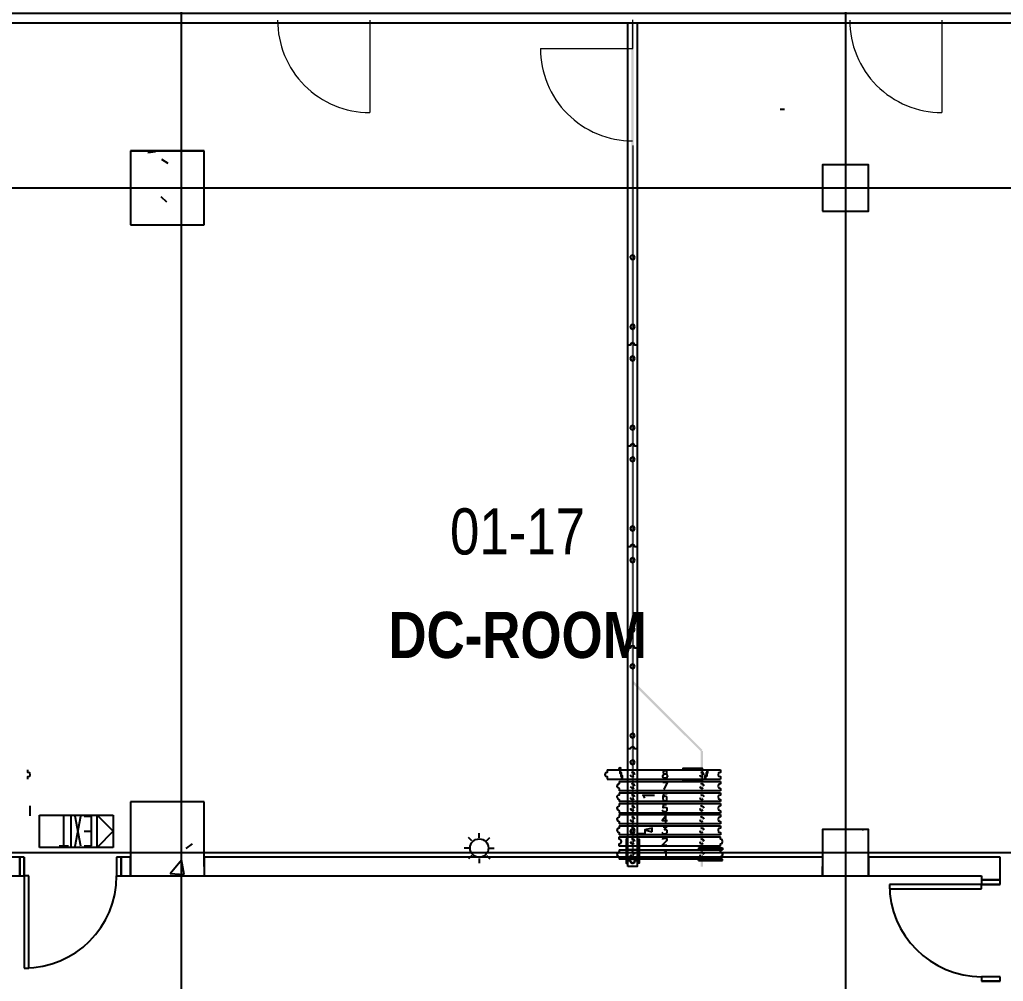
# Model space of a CAD drawing. Header units: millimetres. Extents: x -20146070 to 165023, y -3349561 to 35447.
# Drawn here: x 15936 to 26597, y -47818 to -37402 of the extents above; entities that cross this region are included whole.
import ezdxf

# ---------------------------------------------------------------- set-up
doc = ezdxf.new("R2010")
doc.units = ezdxf.units.MM
doc.header["$LTSCALE"] = 50
doc.layers.get('Defpoints').update_dxf_attribs({"color": 8, "lineweight": 9})
for name, color, linetype in [('BLK_2 - 1ST_2ND_STOREY_PLAN$0$0-1', 8, 'Continuous'), ('BLK_2 - 1ST_2ND_STOREY_PLAN$0$1599_DB_A_BLK2_HQ_R21- LINKVIEW_BLK2_1ST STOREY Toilet JOH$0$S-_COLN----_E', 8, 'Continuous'), ('BLK_2 - 1ST_2ND_STOREY_PLAN$0$A-_DETA----_ED-2', 8, 'Continuous'), ('BLK_2 - 1ST_2ND_STOREY_PLAN$0$A-_DOOR----_E', 8, 'Continuous'), ('BLK_2 - 1ST_2ND_STOREY_PLAN$0$A-_DOOR----_E-1', 8, 'Continuous'), ('BLK_2 - 1ST_2ND_STOREY_PLAN$0$A-_FURT----_E-1', 8, 'Continuous'), ('BLK_2 - 1ST_2ND_STOREY_PLAN$0$A-_WALLPRTN_E', 8, 'Continuous'), ('BLK_2 - 1ST_2ND_STOREY_PLAN$0$E-_FIREALAM_E-1', 8, 'Continuous'), ('BLK_2 - 1ST_2ND_STOREY_PLAN$0$E-_LIGT----_E', 8, 'Continuous'), ('BLK_2 - 1ST_2ND_STOREY_PLAN$0$PDF2_Geometry', 8, 'Continuous'), ('BLK_2 - 1ST_2ND_STOREY_PLAN$0$PDF2_Solid Fills', 8, 'Continuous'), ('BLK_2 - 1ST_2ND_STOREY_PLAN$0$S-_COLN----_E-1', 8, 'Continuous'), ('BLK_2 - 1ST_2ND_STOREY_PLAN$0$S-_COLN----_E-2', 8, 'Continuous'), ('NW_ARCHI RM NAME', 7, 'Continuous'), ('NW_GRID LINE', 8, 'Continuous')]:
    doc.layers.add(name, color=color, linetype=linetype)
doc.styles.add('Arial Narrow_1', font='ARIALN.TTF', dxfattribs={"height": 500})
doc.styles.add('Arial Narrow_B_1', font='ARIALNB.TTF', dxfattribs={"height": 500})
pattern_1 = [(50, (0, 0), (1821.84, -159.39), [190.5, -2095.5]), (355, (0, 0), (-352.428, 1910.567), [152.4, -1676.4]), (100.451, (151.8, -13.3), (1469.426, 1751.166), [161.9, -1780.9]), (46.184, (0, 508), (2710.79, -420.428), [285.75, -3143.25]), (96.636, (226, 473), (2374.026, 2474.276), [242.85, -2671.35]), (351.184, (0, 508), (2374.05, 2474.25), [228.6, -2514.6]), (21, (254, 381), (1516.144, -1022.652), [190.5, -2095.5]), (326, (254, 381), (618.02, 1841.88), [152.4, -1676.4]), (71.451, (380.3, 295.8), (2134.171, 819.212), [161.9, -1780.9]), (37.5, (0, 0), (30.886, 845.5504), [83.82, -1572.26, 83.82, -1617.98, -1682.75]), (37.5, (0, 0), (30.886, 845.5504), [-3357.88, 83.82, -1598.93]), (7.5, (0, 0), (668.1966, 1001.806), [83.82, -886.46, 83.82, -1534.16, -641.35]), (7.5, (0, 0), (668.1966, 1001.806), [-2588.26, 83.82, -557.53]), (327.5, (-566.4, 0), (1355.9093, -57.2896), [83.82, -551.18, 83.82, -1897.38, -2628.9]), (327.5, (-566.4, 0), (1355.9093, -57.2896), [-2616.2, 83.82, -2545.08]), (317.5, (-820.4, 0), (1481.293, 254.266), [83.82, -741.68, 83.82, -1231.9, -1866.9]), (317.5, (-820.4, 0), (1481.293, 254.266), [-2141.22, 83.82, -1783.08])]
pattern_2 = [(50, (0, 0), (1821.84, -159.39), [190.5, -2095.5]), (355, (0, 0), (-352.43, 1910.57), [152.4, -1676.4]), (100.451, (151.8, -13.3), (1469.426, 1751.166), [161.9, -1780.9]), (46.184, (0, 508), (2710.79, -420.43), [285.75, -3143.25]), (96.636, (226, 473), (2374.03, 2474.28), [242.85, -2671.35]), (351.184, (0, 508), (2374.05, 2474.25), [228.6, -2514.6]), (21, (254, 381), (1516.143, -1022.65), [190.5, -2095.5]), (326, (254, 381), (618.02, 1841.88), [152.4, -1676.4]), (71.451, (380.3, 295.8), (2134.17, 819.21), [161.9, -1780.9]), (37.5, (0, 0), (30.886, 845.55), [83.82, -1572.26, 83.82, -1617.98, -1682.75]), (37.5, (0, 0), (30.886, 845.55), [-3357.88, 83.82, -1598.93]), (7.5, (0, 0), (668.197, 1001.806), [83.82, -886.46, 83.82, -1534.16, -641.35]), (7.5, (0, 0), (668.197, 1001.806), [-2588.26, 83.82, -557.53]), (327.5, (-566.4, 0), (1355.909, -57.29), [83.82, -551.18, 83.82, -1897.38, -2628.9]), (327.5, (-566.4, 0), (1355.909, -57.29), [-2616.2, 83.82, -2545.08]), (317.5, (-820.4, 0), (1481.293, 254.266), [83.82, -741.68, 83.82, -1231.9, -1866.9]), (317.5, (-820.4, 0), (1481.293, 254.266), [-2141.22, 83.82, -1783.08])]

# ---------------------------------------------------------------- blocks, each defined once
blk = doc.blocks.new('BLK_2 - 1ST_2ND_STOREY_PLAN$0$1599_DB_A_BLK2_HQ_R21_rvt-1-BLK 2 1ST STOREY PLAN')
at = {"layer": 'BLK_2 - 1ST_2ND_STOREY_PLAN$0$S-_COLN----_E-2'}
h = blk.add_hatch(dxfattribs=at)
h.set_pattern_fill('FP_2', color=256, style=0, pattern_type=2)
h.set_pattern_definition(pattern_1)
h.paths.add_polyline_path([(-124236, -82352), (-124236, -81552), (-125036, -81552), (-125036, -82352)])
h = blk.add_hatch(dxfattribs=at)
h.set_pattern_fill('FP_2', color=256, style=0, pattern_type=2)
h.set_pattern_definition(pattern_1)
h.paths.add_polyline_path([(-125036, -89402), (-124236, -89402), (-124236, -88602), (-125036, -88602), (-125036, -89302)])
h = blk.add_hatch(dxfattribs=at)
h.set_pattern_fill('FP_2', color=256, style=0, pattern_type=2)
h.set_pattern_definition(pattern_1)
h.paths.add_polyline_path([(-117036, -89402), (-117036, -88902), (-117536, -88902), (-117536, -89402), (-117136, -89402)])
at = {"layer": 'BLK_2 - 1ST_2ND_STOREY_PLAN$0$S-_COLN----_E-1'}
for p, q in [((-124236, -81552), (-125036, -81552)), ((-125036, -81552), (-125036, -82352)), ((-124236, -82352), (-124236, -81552)), ((-125036, -82352), (-124236, -82352)), ((-124236, -88602), (-125036, -88602)), ((-125036, -88602), (-125036, -89402)), ((-124236, -89302), (-124236, -88602)), ((-117036, -88902), (-117536, -88902)), ((-117536, -88902), (-117536, -89302)), ((-117036, -89402), (-117036, -88902)), ((-125036, -89402), (-124236, -89402)), ((-117536, -89402), (-117136, -89402))]:
    blk.add_line(p, q, dxfattribs=at)
blk = doc.blocks.new('BLK_2 - 1ST_2ND_STOREY_PLAN$0$IDA - Strobe Light - IDA - Strobe Light-3509615-BLK 2 1ST STOREY PLAN')
at = {"layer": 'BLK_2 - 1ST_2ND_STOREY_PLAN$0$A-_DETA----_ED-2'}
for p, q in [((0, 312), (0, 362)), ((-80, 280), (-115, 315)), ((80, 280), (115, 315)), ((-113, 200), (-163, 200)), ((-80, 120), (-115, 85)), ((80, 120), (115, 85)), ((112, 200), (162, 200)), ((0, 87), (0, 37))]:
    blk.add_line(p, q, dxfattribs=at)
blk.add_circle((0, 200), 100, dxfattribs=at)
blk = doc.blocks.new('BLK_2 - 1ST_2ND_STOREY_PLAN$0$IDA - Exit Sign - IDA - Exit Sign - Left Side-3511324-BLK 2 1ST STOREY PLAN')
at = {"layer": 'BLK_2 - 1ST_2ND_STOREY_PLAN$0$A-_DETA----_ED-2'}
for p, q in [((-164, -115), (-164, -433)), ((-84, -115), (-164, -115)), ((-49, -113), (14, -438)), ((14, -113), (-49, -438)), ((55, -113), (55, -438)), ((185, -115), (85, -115)), ((135, -115), (135, -438)), ((-84, -275), (-164, -275)), ((-164, -433), (-84, -433))]:
    blk.add_line(p, q, dxfattribs=at)
at = {"layer": 'BLK_2 - 1ST_2ND_STOREY_PLAN$0$E-_LIGT----_E'}
for p, q in [((-400, -275), (-225, -100)), ((-400, -450), (-400, -100)), ((-400, -100), (400, -100)), ((-225, -100), (-225, -450)), ((400, -100), (400, -450)), ((-225, -450), (-400, -275)), ((400, -450), (-400, -450))]:
    blk.add_line(p, q, dxfattribs=at)
blk = doc.blocks.new('BLK_2 - 1ST_2ND_STOREY_PLAN$0$IDA - F - Single - Swing - 1100L X 2200H - B2-TD01-4055580-BLK 2 -1ST STOREY WALL SETTING OUT')
at = {"layer": 'BLK_2 - 1ST_2ND_STOREY_PLAN$0$A-_DOOR----_E'}
for p, q in [((500, 1100), (450, 1100)), ((450, 1100), (450, 100)), ((500, 100), (500, 1100)), ((-500, 100), (-550, 100)), ((-550, 100), (-550, 100)), ((-550, -100), (-550, 100)), ((-500, 100), (-500, 100)), ((-500, -100), (-500, 100)), ((450, 100), (500, 100)), ((550, 100), (500, 100)), ((500, 100), (500, 100)), ((500, -100), (500, 100)), ((550, 100), (550, 100)), ((550, -100), (550, 100)), ((-550, -100), (-550, -100)), ((-550, -100), (-500, -100)), ((-500, -100), (-500, -100)), ((500, -100), (500, -100)), ((500, -100), (550, -100)), ((550, -100), (550, -100))]:
    blk.add_line(p, q, dxfattribs=at)
blk.add_arc((500, 100), 1000, 90, 180, dxfattribs=at)
at = {"layer": 'BLK_2 - 1ST_2ND_STOREY_PLAN$0$A-_DOOR----_E-1'}
for p, q in [((-500, 100), (-550, 100)), ((-550, 100), (-550, -100)), ((-500, -100), (-500, 100)), ((550, 100), (500, 100)), ((500, 100), (500, -100)), ((550, -100), (550, 100)), ((-550, -100), (-500, -100)), ((500, -100), (550, -100))]:
    blk.add_line(p, q, dxfattribs=at)
blk = doc.blocks.new('BLK_2 - 1ST_2ND_STOREY_PLAN$0$1599_DB_A_BLK2_HQ_R21- LINKVIEW_BLK2_1ST STOREY Toilet JOH')
at = {"layer": 'BLK_2 - 1ST_2ND_STOREY_PLAN$0$1599_DB_A_BLK2_HQ_R21- LINKVIEW_BLK2_1ST STOREY Toilet JOH$0$S-_COLN----_E'}
h = blk.add_hatch(dxfattribs=at)
h.set_pattern_fill('FP_1', color=256, style=0, pattern_type=2)
h.set_pattern_definition(pattern_2)
h.paths.add_polyline_path([(7071, -39625), (7071, -38825), (6271, -38825), (6271, -39625)], flags=0)
h = blk.add_hatch(dxfattribs=at)
h.set_pattern_fill('FP_1', color=256, style=0, pattern_type=2)
h.set_pattern_definition(pattern_2)
h.paths.add_polyline_path([(14271, -46675), (14271, -46175), (13771, -46175), (13771, -46675), (14171, -46675)], flags=0)
for p, q in [((6271, -38825), (6271, -39625)), ((7071, -38825), (6271, -38825)), ((7071, -39625), (7071, -38825)), ((6271, -39625), (7071, -39625)), ((6271, -45875), (6271, -46675)), ((7071, -45875), (6271, -45875)), ((7071, -46575), (7071, -45875)), ((13771, -46175), (13771, -46575)), ((14271, -46175), (13771, -46175)), ((14271, -46675), (14271, -46175)), ((13771, -46675), (13771, -46575)), ((13771, -46575), (13771, -46675)), ((6271, -46675), (7071, -46675))]:
    blk.add_line(p, q, dxfattribs=at)
for points in [[(13771, -39475), (14271, -39475), (14271, -38975), (13771, -38975)], [(13771, -46675), (14271, -46675), (14271, -46175), (13771, -46175)]]:
    blk.add_lwpolyline(points, close=True, dxfattribs=at)
at = {"layer": 'BLK_2 - 1ST_2ND_STOREY_PLAN$0$A-_DOOR----_E'}
blk.add_line((13361, -38375), (13311, -38375), dxfattribs=at)
at = {"layer": 'BLK_2 - 1ST_2ND_STOREY_PLAN$0$A-_WALLPRTN_E'}
for p, q in [((5071, -46475), (-1204, -46475)), ((5071, -46675), (5071, -46475)), ((6271, -46475), (6171, -46475)), ((6171, -46475), (6171, -46675)), ((6271, -46675), (6271, -46475)), ((13771, -46475), (7071, -46475)), ((7071, -46475), (7071, -46675)), ((15696, -46475), (14271, -46475)), ((14271, -46475), (14271, -46675)), ((15696, -46718), (15696, -46475)), ((-1204, -46675), (5071, -46675)), ((6171, -46675), (6271, -46675)), ((7071, -46675), (13771, -46675)), ((14271, -46675), (15496, -46675)), ((15496, -46675), (15496, -46718)), ((15496, -46718), (15696, -46718))]:
    blk.add_line(p, q, dxfattribs=at)
at = {"layer": 'Defpoints'}
for p, q in [((8866, -37408), (8864, -38408)), ((11715, -37715), (11716, -37405)), ((15066, -37408), (15064, -38408)), ((10715, -37714), (11715, -37715)), ((11714, -38765), (11714, -46475))]:
    blk.add_line(p, q, dxfattribs=at)
for centre in [(8866, -37408), (15066, -37408), (11715, -37715)]:
    blk.add_arc(centre, 1000, 179.9198, 269.9198, dxfattribs=at)
at = {"layer": 'BLK_2 - 1ST_2ND_STOREY_PLAN$0$A-_DOOR----_E'}
for p, rotation in [((5621, -46575), 180), ((15596, -47268), 90)]:
    blk.add_blockref('BLK_2 - 1ST_2ND_STOREY_PLAN$0$IDA - F - Single - Swing - 1100L X 2200H - B2-TD01-4055580-BLK 2 -1ST STOREY WALL SETTING OUT', p, dxfattribs=dict(at, rotation=rotation))
at = {"layer": 'BLK_2 - 1ST_2ND_STOREY_PLAN$0$A-_FURT----_E-1', "rotation": 180}
blk.add_blockref('BLK_2 - 1ST_2ND_STOREY_PLAN$0$IDA - Exit Sign - IDA - Exit Sign - Left Side-3511324-BLK 2 1ST STOREY PLAN', (5685, -46467), dxfattribs=at)
at = {"layer": 'BLK_2 - 1ST_2ND_STOREY_PLAN$0$E-_FIREALAM_E-1'}
blk.add_blockref('BLK_2 - 1ST_2ND_STOREY_PLAN$0$IDA - Strobe Light - IDA - Strobe Light-3509615-BLK 2 1ST STOREY PLAN', (10051, -46575), dxfattribs=at)
blk = doc.blocks.new('BLK_2 - 1ST_2ND_STOREY_PLAN')
at = {"layer": 'BLK_2 - 1ST_2ND_STOREY_PLAN$0$PDF2_Solid Fills'}
for points in [[(-119581, -80163), (-119607, -80163), (-119607, -89303), (-119581, -89303)], [(-118853, -88058), (-118836, -88041), (-119586, -87292), (-119603, -87309)], [(-118858, -89303), (-118832, -89303), (-118832, -88050), (-118858, -88050)], [(-119594, -88969), (-119594, -88994), (-118845, -88994), (-118845, -88969)]]:
    blk.add_hatch(color=256, dxfattribs=at).paths.add_polyline_path(points)
at = {"layer": 'BLK_2 - 1ST_2ND_STOREY_PLAN$0$PDF2_Geometry'}
for points in [[(-133750, -80163), (-110099, -80163), (-110035, -80163), (-110035, -80062), (-110099, -80062), (-133750, -80062), (-133750, -80087), (-133767, -80095), (-133776, -80112), (-133767, -80129), (-133750, -80138)], [(-119645, -89239), (-119645, -80244), (-119645, -80163), (-119543, -80163), (-119543, -80244), (-119543, -89239), (-119569, -89239), (-119577, -89261), (-119594, -89265), (-119611, -89261), (-119620, -89239)], [(-119569, -82703), (-119577, -82686), (-119594, -82682), (-119611, -82686), (-119620, -82703), (-119611, -82724), (-119594, -82729), (-119577, -82724)], [(-119569, -83457), (-119577, -83436), (-119594, -83431), (-119611, -83436), (-119620, -83457), (-119611, -83474), (-119594, -83482), (-119577, -83474)], [(-119569, -83800), (-119577, -83783), (-119594, -83774), (-119611, -83783), (-119620, -83800), (-119611, -83817), (-119594, -83825), (-119577, -83817)], [(-119569, -84549), (-119577, -84532), (-119594, -84524), (-119611, -84532), (-119620, -84549), (-119611, -84566), (-119594, -84574), (-119577, -84566)], [(-119569, -84892), (-119577, -84875), (-119594, -84866), (-119611, -84875), (-119620, -84892), (-119611, -84909), (-119594, -84917), (-119577, -84909)], [(-119569, -85641), (-119577, -85624), (-119594, -85616), (-119611, -85624), (-119620, -85641), (-119611, -85658), (-119594, -85667), (-119577, -85658)], [(-119569, -85984), (-119577, -85967), (-119594, -85959), (-119611, -85967), (-119620, -85984), (-119611, -86001), (-119594, -86009), (-119577, -86001)], [(-119569, -86733), (-119577, -86716), (-119594, -86708), (-119611, -86716), (-119620, -86733), (-119611, -86755), (-119594, -86759), (-119577, -86755)], [(-119569, -87136), (-119577, -87119), (-119594, -87110), (-119611, -87119), (-119620, -87136), (-119611, -87152), (-119594, -87161), (-119577, -87152)], [(-119569, -87885), (-119577, -87868), (-119594, -87859), (-119611, -87868), (-119620, -87885), (-119611, -87902), (-119594, -87910), (-119577, -87902)], [(-119569, -88173), (-119577, -88156), (-119594, -88147), (-119611, -88156), (-119620, -88173), (-119611, -88190), (-119594, -88198), (-119577, -88190)], [(-119717, -88245), (-119721, -88236), (-119730, -88232), (-119738, -88236), (-119742, -88245), (-119738, -88253), (-119730, -88257), (-119721, -88253)], [(-119251, -88266), (-119260, -88270), (-119264, -88279), (-119264, -88287), (-119260, -88291), (-119251, -88295), (-119239, -88300), (-119226, -88304), (-119222, -88312), (-119217, -88321), (-119217, -88329), (-119222, -88338), (-119222, -88342), (-119234, -88346), (-119251, -88346), (-119260, -88342), (-119264, -88338), (-119268, -88329), (-119268, -88321), (-119264, -88312), (-119255, -88304), (-119247, -88300), (-119230, -88295), (-119222, -88291), (-119222, -88287), (-119222, -88279), (-119222, -88270), (-119234, -88266)], [(-119569, -88922), (-119577, -88905), (-119594, -88897), (-119611, -88905), (-119620, -88922), (-119611, -88939), (-119594, -88947), (-119577, -88939)], [(-119382, -88926), (-119382, -88888), (-119463, -88905)], [(-118642, -89146), (-118625, -89155), (-118620, -89172), (-118625, -89189), (-118642, -89197), (-118642, -89223), (-118642, -89197), (-118625, -89189), (-118620, -89172), (-118625, -89155), (-118642, -89146), (-118642, -89121)], [(-119645, -89303), (-119645, -89239), (-119620, -89239), (-119611, -89261), (-119594, -89265), (-119577, -89261), (-119569, -89239), (-119543, -89239), (-119543, -89303)]]:
    blk.add_lwpolyline(points, close=True, dxfattribs=at)
for points in [[(-119543, -83656), (-119569, -83656), (-119577, -83639), (-119594, -83630), (-119611, -83639), (-119620, -83656), (-119645, -83656)], [(-119543, -84748), (-119569, -84748), (-119577, -84731), (-119594, -84722), (-119611, -84731), (-119620, -84748), (-119645, -84748)], [(-119543, -85840), (-119569, -85840), (-119577, -85823), (-119594, -85815), (-119611, -85823), (-119620, -85840), (-119645, -85840)], [(-119543, -86937), (-119569, -86937), (-119577, -86915), (-119594, -86911), (-119611, -86915), (-119620, -86937), (-119645, -86937)], [(-119543, -88029), (-119569, -88029), (-119577, -88012), (-119594, -88003), (-119611, -88012), (-119620, -88029), (-119645, -88029)], [(-126147, -88355), (-126147, -88329), (-126126, -88325), (-126122, -88308), (-126126, -88287), (-126147, -88283), (-126147, -88257)], [(-119869, -88257), (-119869, -88283), (-119886, -88287), (-119895, -88308), (-119886, -88325), (-119869, -88329), (-119869, -88355)], [(-119734, -88257), (-119734, -88291), (-119721, -88291), (-119721, -88325), (-119713, -88325), (-119713, -88355)], [(-119704, -88355), (-119704, -88321), (-119713, -88321), (-119713, -88287), (-119725, -88287), (-119725, -88257)], [(-118790, -88257), (-118790, -88287), (-118798, -88287), (-118798, -88321), (-118811, -88321), (-118811, -88355)], [(-118781, -88257), (-118781, -88291), (-118790, -88291), (-118790, -88325), (-118803, -88325), (-118803, -88355)], [(-118642, -88257), (-118642, -88283), (-118663, -88287), (-118667, -88308), (-118663, -88325), (-118642, -88329), (-118642, -88355)], [(-119620, -88308), (-119611, -88325), (-119594, -88329), (-119577, -88325)], [(-119569, -88308), (-119577, -88287), (-119594, -88283), (-119607, -88287)], [(-118866, -88308), (-118862, -88325), (-118845, -88329), (-118828, -88325)], [(-118819, -88308), (-118828, -88287), (-118845, -88283), (-118858, -88287)], [(-119738, -88380), (-119738, -88406), (-119755, -88414), (-119763, -88431), (-119755, -88448), (-119738, -88456), (-119738, -88482)], [(-119620, -88435), (-119611, -88448), (-119594, -88456), (-119577, -88452)], [(-119569, -88431), (-119577, -88414), (-119594, -88406), (-119607, -88410)], [(-119251, -88469), (-119217, -88393), (-119268, -88393)], [(-118866, -88435), (-118862, -88448), (-118845, -88456), (-118828, -88452)], [(-118819, -88431), (-118828, -88414), (-118845, -88406), (-118858, -88410)], [(-118642, -88380), (-118642, -88406), (-118663, -88414), (-118667, -88431), (-118663, -88448), (-118642, -88456), (-118642, -88482)], [(-119738, -88503), (-119738, -88528), (-119755, -88533), (-119763, -88549), (-119755, -88571), (-119738, -88575), (-119738, -88600)], [(-119620, -88554), (-119611, -88571), (-119594, -88575), (-119577, -88571)], [(-119569, -88549), (-119577, -88533), (-119594, -88528), (-119607, -88533)], [(-119463, -88562), (-119467, -88549), (-119484, -88528), (-119357, -88528)], [(-119222, -88524), (-119226, -88516), (-119239, -88511), (-119247, -88511), (-119255, -88516), (-119264, -88528), (-119268, -88545), (-119268, -88562), (-119264, -88579), (-119255, -88588), (-119247, -88592), (-119243, -88592), (-119230, -88588), (-119222, -88579), (-119222, -88566), (-119222, -88562), (-119222, -88554), (-119230, -88545), (-119243, -88541), (-119247, -88541), (-119255, -88545), (-119264, -88554), (-119268, -88562)], [(-118866, -88554), (-118862, -88571), (-118845, -88575), (-118828, -88571)], [(-118819, -88549), (-118828, -88533), (-118845, -88528), (-118858, -88533)], [(-118642, -88503), (-118642, -88528), (-118663, -88533), (-118667, -88549), (-118663, -88571), (-118642, -88575), (-118642, -88600)], [(-126122, -88753), (-126122, -88647)], [(-119738, -88621), (-119738, -88647), (-119755, -88655), (-119763, -88672), (-119755, -88689), (-119738, -88698), (-119738, -88723)], [(-119620, -88672), (-119611, -88689), (-119594, -88698), (-119577, -88689)], [(-119569, -88672), (-119577, -88655), (-119594, -88647), (-119607, -88651)], [(-119226, -88634), (-119264, -88634), (-119268, -88664), (-119264, -88664), (-119251, -88660), (-119243, -88660), (-119230, -88664), (-119222, -88668), (-119222, -88681), (-119222, -88689), (-119222, -88698), (-119230, -88706), (-119243, -88710), (-119251, -88710), (-119264, -88706), (-119268, -88702), (-119272, -88693)], [(-118866, -88672), (-118862, -88689), (-118845, -88698), (-118828, -88689)], [(-118819, -88672), (-118828, -88655), (-118845, -88647), (-118858, -88651)], [(-118642, -88621), (-118642, -88647), (-118663, -88655), (-118667, -88672), (-118663, -88689), (-118642, -88698), (-118642, -88723)], [(-119738, -88740), (-119738, -88765), (-119755, -88774), (-119763, -88791), (-119755, -88808), (-119738, -88816), (-119738, -88842)], [(-119620, -88795), (-119611, -88808), (-119594, -88816), (-119577, -88812)], [(-119569, -88791), (-119577, -88774), (-119594, -88765), (-119607, -88770)], [(-119234, -88829), (-119234, -88753), (-119272, -88803), (-119217, -88803)], [(-118866, -88795), (-118862, -88808), (-118845, -88816), (-118828, -88812)], [(-118819, -88791), (-118828, -88774), (-118845, -88765), (-118858, -88770)], [(-118642, -88740), (-118642, -88765), (-118663, -88774), (-118667, -88791), (-118663, -88808), (-118642, -88816), (-118642, -88842)], [(-119738, -88863), (-119738, -88888), (-119755, -88892), (-119763, -88909), (-119755, -88930), (-119738, -88935), (-119738, -88960)], [(-119569, -88909), (-119577, -88892), (-119594, -88888), (-119607, -88892)], [(-119463, -88905), (-119463, -88947), (-119543, -88947)], [(-119264, -88871), (-119222, -88871), (-119247, -88901), (-119234, -88901), (-119226, -88905), (-119222, -88909), (-119222, -88922), (-119222, -88926), (-119222, -88939), (-119230, -88947), (-119243, -88952), (-119251, -88952), (-119264, -88947), (-119268, -88943), (-119272, -88935)], [(-118819, -88909), (-118828, -88892), (-118845, -88888), (-118858, -88892)], [(-118642, -88863), (-118642, -88888), (-118663, -88892), (-118667, -88909), (-118663, -88930), (-118642, -88935), (-118642, -88960)], [(-119738, -89083), (-119738, -89057), (-119721, -89049), (-119713, -89032), (-119721, -89015), (-119738, -89007), (-119738, -88981)], [(-119645, -89007), (-119662, -89007), (-119662, -89265), (-119645, -89265)], [(-119620, -88914), (-119611, -88930), (-119594, -88935), (-119577, -88930)], [(-119569, -89032), (-119577, -89015), (-119594, -89007), (-119607, -89011)], [(-119543, -89007), (-119522, -89007), (-119522, -89265), (-119543, -89265)], [(-119268, -89011), (-119268, -89007), (-119264, -88998), (-119260, -88994), (-119251, -88994), (-119239, -88994), (-119230, -88994), (-119226, -88998), (-119222, -89007), (-119222, -89015), (-119226, -89024), (-119234, -89032), (-119272, -89070), (-119222, -89070)], [(-118866, -88914), (-118862, -88930), (-118845, -88935), (-118828, -88930)], [(-118819, -89032), (-118828, -89015), (-118845, -89007), (-118858, -89011)], [(-118642, -89083), (-118642, -89057), (-118625, -89049), (-118620, -89032), (-118625, -89015), (-118642, -89007), (-118642, -88981)], [(-119620, -89032), (-119611, -89049), (-119594, -89057), (-119577, -89049)], [(-118879, -89100), (-118879, -89121)], [(-118866, -89032), (-118862, -89049), (-118845, -89057), (-118828, -89049)], [(-118620, -89100), (-118620, -89121)], [(-119738, -89121), (-119738, -89146), (-119755, -89155), (-119763, -89172), (-119755, -89189), (-119738, -89197), (-119738, -89223)], [(-119543, -89121), (-119645, -89121)], [(-119620, -89172), (-119611, -89189), (-119594, -89197), (-119577, -89189)], [(-119569, -89172), (-119577, -89155), (-119594, -89146), (-119607, -89151)], [(-119251, -89146), (-119243, -89142), (-119234, -89134), (-119234, -89210)], [(-118879, -89239), (-118879, -89223)], [(-118866, -89172), (-118862, -89189), (-118845, -89197), (-118828, -89189)], [(-118819, -89172), (-118828, -89155), (-118845, -89146), (-118858, -89151)], [(-118620, -89239), (-118620, -89223)]]:
    blk.add_lwpolyline(points, dxfattribs=at)
at = {"layer": 'BLK_2 - 1ST_2ND_STOREY_PLAN$0$PDF2_Geometry', "ltscale": 88.900308}
for points in [[(-119869, -88257), (-118642, -88257)], [(-119048, -88355), (-119048, -88372), (-118836, -88372), (-118836, -88240), (-119048, -88240), (-119048, -88257)], [(-119869, -88355), (-118642, -88355)]]:
    blk.add_lwpolyline(points, dxfattribs=at)
at = {"layer": 'BLK_2 - 1ST_2ND_STOREY_PLAN$0$PDF2_Geometry', "ltscale": 80.433612}
for points in [[(-119738, -88380), (-118642, -88380)], [(-118642, -88482), (-119738, -88482)], [(-119738, -88503), (-118642, -88503)], [(-118642, -88600), (-119738, -88600)], [(-119738, -88621), (-118642, -88621)], [(-118642, -88723), (-119738, -88723)], [(-119738, -88740), (-118642, -88740)], [(-118642, -88842), (-119738, -88842)], [(-119738, -88863), (-118642, -88863)], [(-118642, -88960), (-119738, -88960)], [(-119738, -88981), (-118642, -88981)], [(-118642, -89083), (-119738, -89083)]]:
    blk.add_lwpolyline(points, dxfattribs=at)
at = {"layer": 'BLK_2 - 1ST_2ND_STOREY_PLAN$0$PDF2_Geometry', "ltscale": 76.200264}
for points in [[(-118879, -89100), (-118620, -89100)], [(-118879, -89239), (-118620, -89239)]]:
    blk.add_lwpolyline(points, dxfattribs=at)
at = {"layer": 'BLK_2 - 1ST_2ND_STOREY_PLAN$0$PDF2_Geometry', "ltscale": 93.133656}
for points in [[(-119738, -89121), (-118620, -89121)], [(-118620, -89223), (-119738, -89223)]]:
    blk.add_lwpolyline(points, dxfattribs=at)
blk.add_blockref('BLK_2 - 1ST_2ND_STOREY_PLAN$0$1599_DB_A_BLK2_HQ_R21- LINKVIEW_BLK2_1ST STOREY Toilet JOH', (-131307, -42728))
at = {"layer": 'BLK_2 - 1ST_2ND_STOREY_PLAN$0$0-1'}
blk.add_blockref('BLK_2 - 1ST_2ND_STOREY_PLAN$0$1599_DB_A_BLK2_HQ_R21_rvt-1-BLK 2 1ST STOREY PLAN', (0, 0), dxfattribs=at)

msp = doc.modelspace()

# ---------------------------------------------------------------- linework, layer by layer
at = {"layer": 'NW_GRID LINE'}
for p, q in [((17686.5, 8788.6), (17686.5, -79047.9)), ((24886.5, 8788.6), (24886.5, -79047.9)), ((-4794.8, -39224.7), (44738, -39224.7)), ((-4794.8, -46424.7), (44738, -46424.7))]:
    msp.add_line(p, q, dxfattribs=at)

# ---------------------------------------------------------------- block references
msp.add_blockref('BLK_2 - 1ST_2ND_STOREY_PLAN', (142172.9, 42727.7), dxfattribs=at)

# ---------------------------------------------------------------- texts
at = {"layer": 'NW_ARCHI RM NAME', "char_height": 500, "line_spacing_factor": 0.949189}
for s, insert, width, attachment_point, style in [('\\pt3175,6350,9525,12700,15875,19050,22225,25400,28575,31750,34925,38100,41275,44450,47625,50800,53975,57150,60325,63500,66675,69850,73025,76200,79375,82550,85725,88900,92075,95250,98425,1.01600E+005;01-17', (21332.3, -42695.1), 1537.5, 2, 'Arial Narrow_1'), ('\\pt3175,6350,9525,12700,15875,19050,22225,25400,28575,31750,34925,38100,41275,44450,47625,50800,53975,57150,60325,63500,66675,69850,73025,76200,79375,82550,85725,88900,92075,95250,98425,1.01600E+005;DC-ROOM', (21332.3, -44323.3), 2827.5, 8, 'Arial Narrow_B_1')]:
    msp.add_mtext(s, dxfattribs=dict(at, insert=insert, width=width, attachment_point=attachment_point, style=style))

doc.saveas('drawing.dxf')
